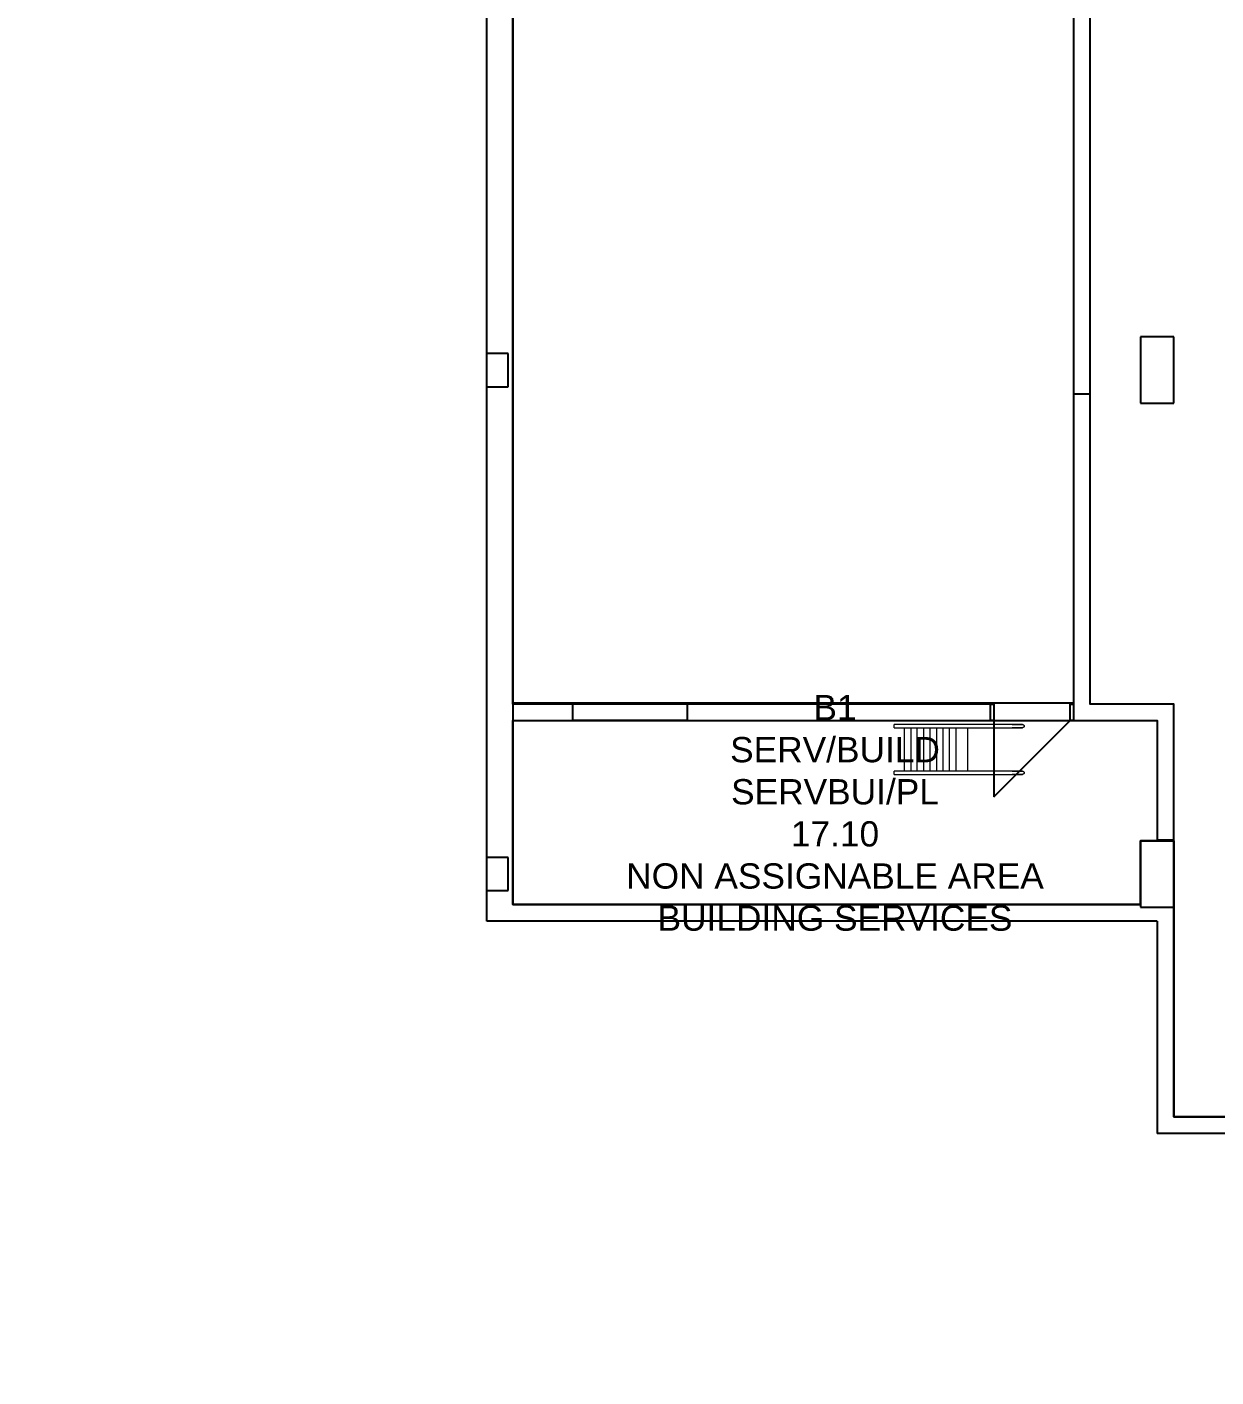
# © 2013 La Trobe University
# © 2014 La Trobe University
# Model space of a CAD drawing. Extents: x 18193 to 48254, y -1452 to 66829.
# Drawn here: x 18393 to 32740, y 961 to 17251 of the extents above; entities that cross this region are included whole.
import ezdxf

# ---------------------------------------------------------------- set-up
doc = ezdxf.new("R2010")
doc.units = 0
doc.header["$MEASUREMENT"] = 0
for name, color, linetype in [('A-Column__Concrete', 7, 'CONTINUOUS'), ('A-Door', 252, 'CONTINUOUS'), ('A-Stairs', 7, 'CONTINUOUS'), ('A-Wall__Brick', 7, 'CONTINUOUS'), ('GROS$', 7, 'CONTINUOUS'), ('RM$', 7, 'CONTINUOUS'), ('RM$TXT', 4, 'CONTINUOUS')]:
    doc.layers.add(name, color=color, linetype=linetype)
doc.styles.add('Arial', font='arial.ttf')

msp = doc.modelspace()

# ---------------------------------------------------------------- linework, layer by layer
at = {"layer": 'A-Column__Concrete'}
for p, q in [((32230, 13511), (31830, 13511)), ((31830, 13511), (31830, 12711)), ((32230, 12711), (32230, 13511)), ((24200, 13311), (23943, 13311)), ((24200, 12911), (24200, 13311)), ((23943, 12911), (24200, 12911)), ((31830, 12711), (32230, 12711)), ((32230, 7431), (31830, 7431)), ((31830, 7431), (31830, 6631)), ((32230, 6631), (32230, 7431)), ((24200, 7231), (23943, 7231)), ((24200, 6831), (24200, 7231)), ((23943, 6831), (24200, 6831)), ((31830, 6631), (32230, 6631))]:
    msp.add_line(p, q, dxfattribs=at)
at = {"layer": 'A-Door'}
for p, q in [((30020, 9081), (30060, 9081)), ((30060, 9081), (30060, 8881)), ((30980, 8881), (30980, 9081)), ((30980, 9081), (31020, 9081)), ((30060, 8881), (30020, 8881)), ((30060, 8881), (30060, 8833)), ((30060, 8833), (30060, 8233)), ((31020, 8881), (30980, 8881)), ((30060, 8233), (30060, 7961))]:
    msp.add_line(p, q, dxfattribs=at)
at = {"layer": 'A-Door', "color": 252}
for p in [(30060, 7961), (30369, 8271)]:
    msp.add_line(p, (30980, 8881), dxfattribs=at)
at = {"layer": 'A-Stairs', "lineweight": 9}
for p, q in [((28857, 8796), (28857, 8834)), ((29825, 8834), (28857, 8834)), ((29881, 8834), (29825, 8834)), ((30281, 8834), (29881, 8834)), ((28857, 8796), (29825, 8796)), ((28978, 8796), (28978, 8271)), ((29056, 8796), (29056, 8271)), ((29134, 8271), (29134, 8796)), ((29211, 8796), (29211, 8271)), ((29289, 8796), (29289, 8271)), ((29366, 8796), (29366, 8271)), ((29444, 8796), (29444, 8271)), ((29522, 8796), (29522, 8271)), ((29599, 8796), (29599, 8271)), ((29746, 8271), (29746, 8796)), ((29825, 8796), (29881, 8796)), ((29881, 8796), (30281, 8796)), ((29881, 8796), (30281, 8796)), ((28857, 8233), (28857, 8271)), ((29825, 8271), (28857, 8271)), ((28857, 8233), (29825, 8233)), ((29881, 8271), (29825, 8271)), ((29825, 8233), (29881, 8233)), ((30281, 8271), (29881, 8271)), ((30281, 8271), (29881, 8271)), ((29881, 8233), (30281, 8233))]:
    msp.add_line(p, q, dxfattribs=at)
at = {"layer": 'A-Stairs', "lineweight": 9, "flags": 128}
for points in [[(30406, 8834), (30406, 8834), (30406, 8834), (30405, 8834), (30404, 8834), (30404, 8834), (30402, 8834), (30401, 8834), (30400, 8834), (30398, 8834), (30396, 8834), (30394, 8834), (30392, 8834), (30390, 8834), (30387, 8834), (30384, 8834), (30381, 8834), (30378, 8834), (30375, 8834), (30372, 8834), (30368, 8834), (30364, 8834), (30361, 8834), (30357, 8834), (30353, 8834), (30349, 8834), (30344, 8834), (30340, 8834), (30335, 8834), (30331, 8834), (30326, 8834), (30322, 8834), (30317, 8834), (30312, 8834), (30307, 8834), (30302, 8834), (30297, 8834), (30292, 8834), (30287, 8834), (30282, 8834), (30281, 8834)], [(30281, 8834), (30286, 8834), (30291, 8834), (30296, 8834), (30301, 8834), (30306, 8834), (30311, 8834), (30316, 8834), (30320, 8834), (30325, 8834), (30330, 8834), (30334, 8834), (30339, 8834), (30343, 8834), (30347, 8834), (30352, 8834), (30356, 8834), (30360, 8834), (30363, 8834), (30367, 8834), (30371, 8834), (30374, 8834), (30377, 8834), (30380, 8834), (30383, 8834), (30386, 8834), (30389, 8834), (30391, 8834), (30394, 8834), (30396, 8834), (30398, 8834), (30399, 8834), (30401, 8834), (30402, 8834), (30403, 8834), (30404, 8834), (30405, 8834), (30406, 8834), (30406, 8834), (30406, 8834), (30406, 8834)], [(30406, 8834), (30407, 8834), (30408, 8834), (30408, 8834), (30409, 8834), (30410, 8834), (30411, 8833), (30411, 8833), (30412, 8833), (30413, 8833), (30413, 8832), (30414, 8832), (30415, 8832), (30415, 8831), (30416, 8831), (30417, 8831), (30417, 8830), (30418, 8830), (30419, 8829), (30419, 8829), (30420, 8828), (30420, 8828), (30421, 8827), (30421, 8826), (30422, 8826), (30422, 8825), (30422, 8825), (30423, 8824), (30423, 8823), (30423, 8822), (30424, 8822), (30424, 8821), (30424, 8820), (30424, 8820), (30425, 8819), (30425, 8818), (30425, 8817), (30425, 8817), (30425, 8816), (30425, 8815), (30425, 8815)], [(30425, 8815), (30425, 8814), (30425, 8813), (30425, 8813), (30425, 8812), (30425, 8811), (30424, 8810), (30424, 8810), (30424, 8809), (30424, 8808), (30424, 8808), (30423, 8807), (30423, 8806), (30423, 8805), (30422, 8805), (30422, 8804), (30421, 8804), (30421, 8803), (30420, 8802), (30420, 8802), (30419, 8801), (30419, 8801), (30418, 8800), (30418, 8800), (30417, 8799), (30416, 8799), (30416, 8799), (30415, 8798), (30414, 8798), (30414, 8797), (30413, 8797), (30412, 8797), (30411, 8797), (30411, 8796), (30410, 8796), (30409, 8796), (30409, 8796), (30408, 8796), (30407, 8796), (30406, 8796), (30406, 8796)], [(30281, 8796), (30286, 8796), (30291, 8796), (30296, 8796), (30301, 8796), (30306, 8796), (30311, 8796), (30316, 8796), (30320, 8796), (30325, 8796), (30330, 8796), (30334, 8796), (30339, 8796), (30343, 8796), (30347, 8796), (30352, 8796), (30356, 8796), (30360, 8796), (30363, 8796), (30367, 8796), (30371, 8796), (30374, 8796), (30377, 8796), (30380, 8796), (30383, 8796), (30386, 8796), (30389, 8796), (30391, 8796), (30394, 8796), (30396, 8796), (30398, 8796), (30399, 8796), (30401, 8796), (30402, 8796), (30403, 8796), (30404, 8796), (30405, 8796), (30406, 8796), (30406, 8796), (30406, 8796), (30406, 8796)], [(30406, 8796), (30406, 8796), (30406, 8796), (30405, 8796), (30404, 8796), (30404, 8796), (30402, 8796), (30401, 8796), (30400, 8796), (30398, 8796), (30396, 8796), (30394, 8796), (30392, 8796), (30390, 8796), (30387, 8796), (30384, 8796), (30381, 8796), (30378, 8796), (30375, 8796), (30372, 8796), (30368, 8796), (30364, 8796), (30361, 8796), (30357, 8796), (30353, 8796), (30349, 8796), (30344, 8796), (30340, 8796), (30335, 8796), (30331, 8796), (30326, 8796), (30322, 8796), (30317, 8796), (30312, 8796), (30307, 8796), (30302, 8796), (30297, 8796), (30292, 8796), (30287, 8796), (30282, 8796)], [(30406, 8271), (30406, 8271), (30406, 8271), (30405, 8271), (30404, 8271), (30404, 8271), (30402, 8271), (30401, 8271), (30400, 8271), (30398, 8271), (30396, 8271), (30394, 8271), (30392, 8271), (30390, 8271), (30387, 8271), (30384, 8271), (30381, 8271), (30378, 8271), (30375, 8271), (30372, 8271), (30368, 8271), (30364, 8271), (30361, 8271), (30357, 8271), (30353, 8271), (30349, 8271), (30344, 8271), (30340, 8271), (30335, 8271), (30331, 8271), (30326, 8271), (30322, 8271), (30317, 8271), (30312, 8271), (30307, 8271), (30302, 8271), (30297, 8271), (30292, 8271), (30287, 8271), (30282, 8271), (30281, 8271)], [(30281, 8271), (30286, 8271), (30291, 8271), (30296, 8271), (30301, 8271), (30306, 8271), (30311, 8271), (30316, 8271), (30320, 8271), (30325, 8271), (30330, 8271), (30334, 8271), (30339, 8271), (30343, 8271), (30347, 8271), (30352, 8271), (30356, 8271), (30360, 8271), (30363, 8271), (30367, 8271), (30371, 8271), (30374, 8271), (30377, 8271), (30380, 8271), (30383, 8271), (30386, 8271), (30389, 8271), (30391, 8271), (30394, 8271), (30396, 8271), (30398, 8271), (30399, 8271), (30401, 8271), (30402, 8271), (30403, 8271), (30404, 8271), (30405, 8271), (30406, 8271), (30406, 8271), (30406, 8271), (30406, 8271)], [(30281, 8233), (30286, 8233), (30291, 8233), (30296, 8233), (30301, 8233), (30306, 8233), (30311, 8233), (30316, 8233), (30320, 8233), (30325, 8233), (30330, 8233), (30334, 8233), (30339, 8233), (30343, 8233), (30347, 8233), (30352, 8233), (30356, 8233), (30360, 8233), (30363, 8233), (30367, 8233), (30371, 8233), (30374, 8233), (30377, 8233), (30380, 8233), (30383, 8233), (30386, 8233), (30389, 8233), (30391, 8233), (30394, 8233), (30396, 8233), (30398, 8233), (30399, 8233), (30401, 8233), (30402, 8233), (30403, 8233), (30404, 8233), (30405, 8233), (30406, 8233), (30406, 8233), (30406, 8233), (30406, 8233)], [(30406, 8233), (30406, 8233), (30406, 8233), (30405, 8233), (30404, 8233), (30404, 8233), (30402, 8233), (30401, 8233), (30400, 8233), (30398, 8233), (30396, 8233), (30394, 8233), (30392, 8233), (30390, 8233), (30387, 8233), (30384, 8233), (30381, 8233), (30378, 8233), (30375, 8233), (30372, 8233), (30368, 8233), (30364, 8233), (30361, 8233), (30357, 8233), (30353, 8233), (30349, 8233), (30344, 8233), (30340, 8233), (30335, 8233), (30331, 8233), (30326, 8233), (30322, 8233), (30317, 8233), (30312, 8233), (30307, 8233), (30302, 8233), (30297, 8233), (30292, 8233), (30287, 8233), (30282, 8233)], [(30406, 8271), (30407, 8271), (30408, 8271), (30408, 8271), (30409, 8271), (30410, 8271), (30411, 8270), (30411, 8270), (30412, 8270), (30413, 8270), (30413, 8269), (30414, 8269), (30415, 8269), (30415, 8268), (30416, 8268), (30417, 8268), (30417, 8267), (30418, 8267), (30419, 8266), (30419, 8266), (30420, 8265), (30420, 8265), (30421, 8264), (30421, 8263), (30422, 8263), (30422, 8262), (30422, 8262), (30423, 8261), (30423, 8260), (30423, 8259), (30424, 8259), (30424, 8258), (30424, 8257), (30424, 8257), (30425, 8256), (30425, 8255), (30425, 8254), (30425, 8254), (30425, 8253), (30425, 8252), (30425, 8252)], [(30425, 8252), (30425, 8251), (30425, 8250), (30425, 8250), (30425, 8249), (30425, 8248), (30424, 8247), (30424, 8247), (30424, 8246), (30424, 8245), (30424, 8245), (30423, 8244), (30423, 8243), (30423, 8242), (30422, 8242), (30422, 8241), (30421, 8241), (30421, 8240), (30420, 8239), (30420, 8239), (30419, 8238), (30419, 8238), (30418, 8237), (30418, 8237), (30417, 8236), (30416, 8236), (30416, 8236), (30415, 8235), (30414, 8235), (30414, 8234), (30413, 8234), (30412, 8234), (30411, 8234), (30411, 8233), (30410, 8233), (30409, 8233), (30409, 8233), (30408, 8233), (30407, 8233), (30406, 8233), (30406, 8233)]]:
    msp.add_lwpolyline(points, dxfattribs=at)
at = {"layer": 'A-Wall__Brick'}
for p, q in [((31220, 12821), (31220, 22081)), ((23943, 6461), (23943, 20681)), ((24256, 9081), (24256, 20681)), ((31020, 20381), (31020, 8881)), ((31222, 12821), (31022, 12821)), ((31222, 9081), (31222, 12821)), ((24978, 9081), (24256, 9081)), ((24978, 8881), (24978, 9081)), ((26359, 9081), (24978, 9081)), ((30020, 9081), (26359, 9081)), ((26359, 9081), (26359, 8881)), ((30020, 8881), (30020, 9081)), ((32230, 9081), (31222, 9081)), ((32230, 7441), (32230, 9081)), ((24256, 6661), (24256, 8881)), ((24256, 8881), (24978, 8881)), ((26359, 8881), (24978, 8881)), ((26359, 8881), (30020, 8881)), ((31020, 8881), (32030, 8881)), ((32030, 8881), (32030, 7441)), ((32030, 7441), (32230, 7441)), ((31830, 6661), (24256, 6661)), ((32230, 4101), (32230, 6631)), ((32030, 6461), (23943, 6461)), ((32030, 6461), (32030, 3901)), ((38530, 4101), (32230, 4101)), ((38730, 3901), (32030, 3901))]:
    msp.add_line(p, q, dxfattribs=at)
at = {"layer": 'GROS$', "flags": 128}
msp.add_lwpolyline([(24256, 56021), (24256, 32781), (22524, 32781), (22524, 28323), (24256, 28323), (24256, 23581), (18393, 23581), (18393, 20881), (24256, 20881), (24256, 6661), (31830, 6661), (31830, 7431), (32230, 7431), (32230, 4101), (38530, 4101), (38530, 4151), (38530, 4401), (38930, 4401), (38930, 3984), (41953, 961), (46564, 961), (46564, 8451), (46564, 55871)], dxfattribs=at)
at = {"layer": 'RM$', "flags": 128}
msp.add_lwpolyline([(34870, 31141), (34870, 16381), (35430, 16381), (35430, 14071), (34895, 14071), (34895, 6631), (38930, 6631), (38930, 7431), (38730, 7431), (38730, 8412), (38730, 8451), (46564, 8451), (46564, 961), (41953, 961), (38930, 3984), (38930, 4401), (38530, 4401), (38530, 4151), (38530, 4101), (32230, 4101), (32230, 9081), (31222, 9081), (31222, 49991)], dxfattribs=at)
msp.add_lwpolyline([(24256, 32781), (25700, 32781), (25700, 25151), (28170, 25151), (28170, 20381), (31020, 20381), (31020, 9091), (24256, 9091), (24256, 20881), (18393, 20881), (18393, 23581), (24256, 23581)], close=True, dxfattribs=at)
at = {"layer": 'RM$'}
msp.add_lwpolyline([(24256, 8881), (32030, 8881), (32030, 7431), (31830, 7431), (31830, 6661), (24256, 6661)], close=True, dxfattribs=at)

# ---------------------------------------------------------------- texts
at = {"layer": 'RM$TXT', "insert": (28143, 6342), "char_height": 304.8, "attachment_point": 8, "style": 'Arial'}
msp.add_mtext('B1^M^JSERV/BUILD^M^JSERVBUI/PL^M^J17.10^M^JNON ASSIGNABLE AREA^M^JBUILDING SERVICES^M^J', dxfattribs=at)

doc.saveas('drawing.dxf')
